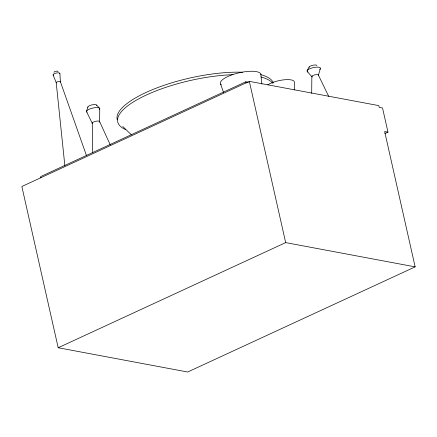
<?xml version="1.0" encoding="UTF-8"?>
<svg xmlns="http://www.w3.org/2000/svg" width="437" height="437" viewBox="0 0 437 437"><rect width="100%" height="100%" fill="white"/><g stroke="black" fill="none" stroke-linecap="round" stroke-linejoin="round"><path stroke-width="0.66" d="M294.281 89.962L294.352 82.669A15.071 4.583 -12.7 0 0 284.946 79.725A15.071 4.583 -12.7 0 0 267.755 84.86M311.701 93.305L311.843 76.551M99.614 121.776L99.751 108.939M320.326 68.795L318.327 75.41A3.354 1.021 -12.7 0 0 314.553 74.929A3.354 1.021 -12.7 0 0 312.357 76.961M86.553 111.222L87.864 106.994M307.14 70.548L309.199 66.965M248.489 82.293L245.807 81.79L40.63 176.614L40.92 177.897M249.336 81.358L21.85 186.495L58.187 347.743L187.664 372.007L415.15 266.87L384.647 131.51L387.974 132.138L382.528 107.983L379.201 107.355L378.813 105.623L249.336 81.358L285.672 242.606L415.15 266.87M384.882 133.564L387.974 132.138M58.187 347.743L285.672 242.606M122.786 126.495L131.488 134.924M96.659 105.099L99.685 108.398M307.298 71.63L311.996 76.786M86.619 111.763L92.283 123.354M318.404 75.126L328.657 96.304M99.581 121.475L110.282 144.915M53.085 74.836L56.209 82.648L64.878 165.929M86.499 155.654L60.393 81.73L59.869 73.35M220.647 84.161L223.525 92.442M245.807 81.79L246.097 83.074M261.889 84.051L260.933 75.35A20.801 6.326 -12.7 0 0 238.362 72.979A20.801 6.326 -12.7 0 0 221.291 84.854M92.251 123.054L92.72 152.753M117.182 119.558A80.293 24.412 -12.7 0 1 157.79 87.569A80.293 24.412 -12.7 0 1 242.508 72.231M260.436 74.547A80.293 24.412 -12.7 0 1 273.431 82.932M125.577 129.592A80.293 24.412 -12.7 0 1 141.462 97.396A80.293 24.412 -12.7 0 1 233.025 74.683M260.982 76.988A80.293 24.412 -12.7 0 1 272.726 83.276M308.041 71.985A6.905 2.098 -12.7 0 1 313.438 67.588A6.905 2.098 -12.7 0 1 319.726 69.439M309.112 67.309A3.993 1.213 -12.7 0 1 312.837 65.255A3.993 1.213 -12.7 0 1 316.907 65.61M92.568 123.589A3.786 1.153 -12.7 0 1 95.801 121.267A3.786 1.153 -12.7 0 1 99.396 122.12M87.127 112.183A6.779 2.059 -12.7 0 1 92.912 108.021A6.779 2.059 -12.7 0 1 99.363 109.55M87.908 107.349A4.539 1.382 -12.7 0 1 92.125 104.847A4.539 1.382 -12.7 0 1 96.697 105.459M56.542 82.91A2.141 0.65 -12.7 0 1 58.203 81.544A2.141 0.65 -12.7 0 1 60.164 82.112M53.62 75.262A3.474 1.054 -12.7 0 1 55.87 73.154A3.474 1.054 -12.7 0 1 59.798 73.645M53.953 72.356A2.081 0.634 -12.7 0 1 56.154 71.231A2.081 0.634 -12.7 0 1 57.974 71.641"/></g></svg>
